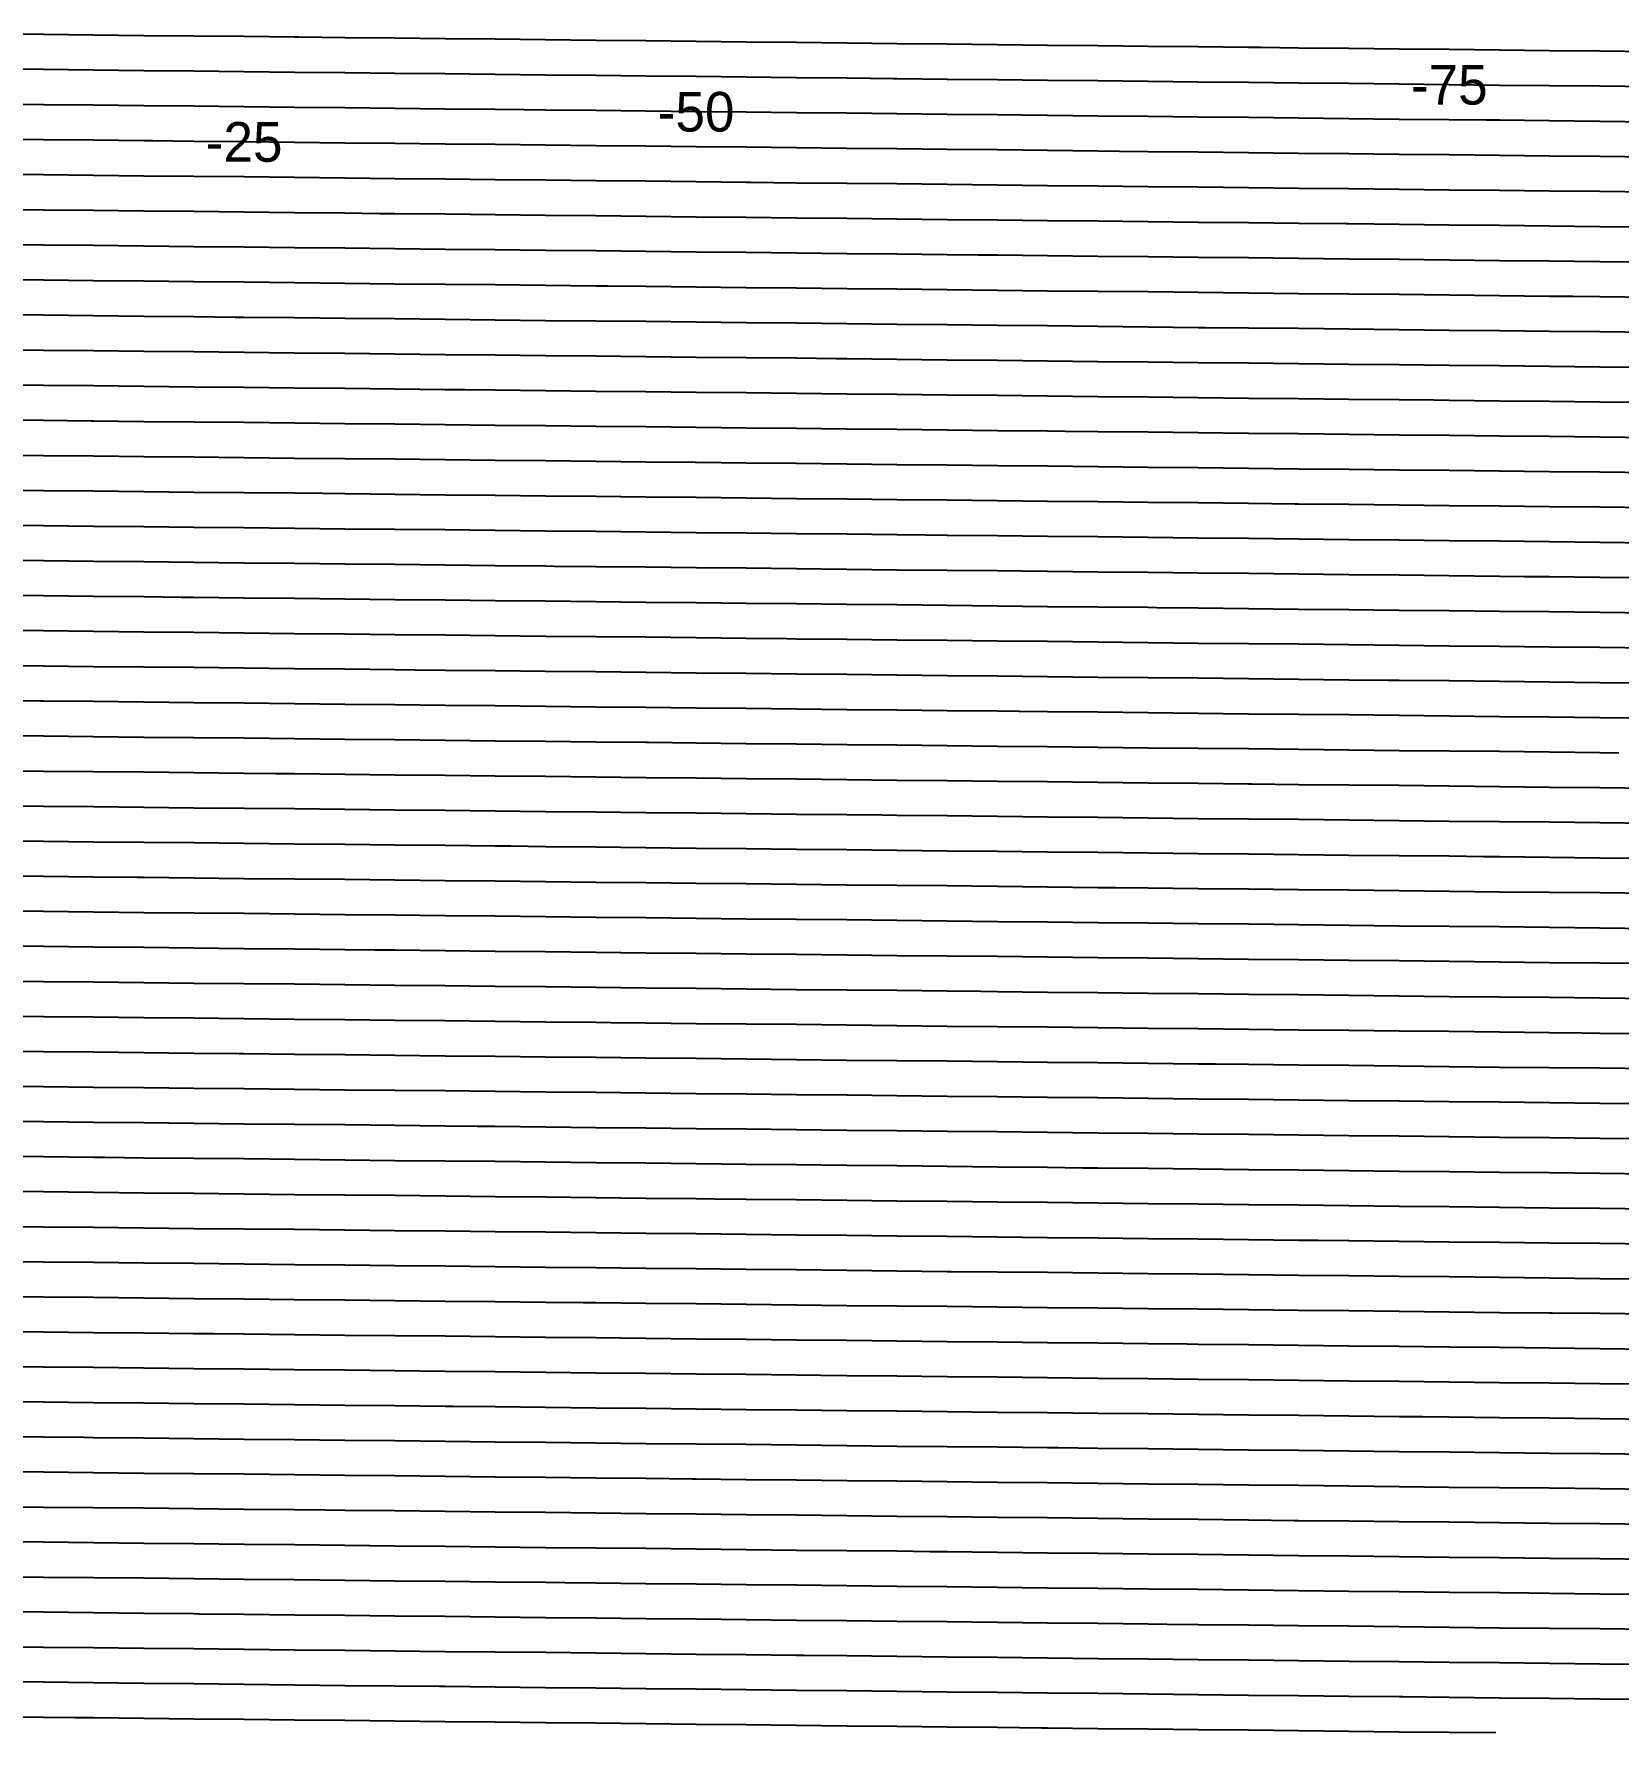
# Model space of a CAD drawing. Header units: metres. Extents: x 228 to 3387, y 52 to 162.
# Drawn here: x 2914.9 to 3014.7, y 53.2 to 160.2 of the extents above; entities that cross this region are included whole.
import ezdxf
from ezdxf.enums import TextEntityAlignment as Align

# ---------------------------------------------------------------- set-up
doc = ezdxf.new("R2010")
doc.units = ezdxf.units.M
for name, color, linetype in [('Vs_-100', 7, 'Continuous'), ('Vs_-25', 7, 'Continuous'), ('Vs_-50', 7, 'Continuous'), ('Vs_-75', 7, 'Continuous'), ('Vs_0', 7, 'Continuous'), ('Vs_100', 7, 'Continuous'), ('Vs_1000', 7, 'Continuous'), ('Vs_1025', 7, 'Continuous'), ('Vs_1050', 7, 'Continuous'), ('Vs_1075', 7, 'Continuous'), ('Vs_1100', 7, 'Continuous'), ('Vs_125', 7, 'Continuous'), ('Vs_150', 7, 'Continuous'), ('Vs_175', 7, 'Continuous'), ('Vs_200', 7, 'Continuous'), ('Vs_225', 7, 'Continuous'), ('Vs_25', 7, 'Continuous'), ('Vs_250', 7, 'Continuous'), ('Vs_275', 7, 'Continuous'), ('Vs_300', 7, 'Continuous'), ('Vs_325', 7, 'Continuous'), ('Vs_350', 7, 'Continuous'), ('Vs_375', 7, 'Continuous'), ('Vs_400', 7, 'Continuous'), ('Vs_425', 7, 'Continuous'), ('Vs_450', 7, 'Continuous'), ('Vs_475', 7, 'Continuous'), ('Vs_50', 7, 'Continuous'), ('Vs_500', 7, 'Continuous'), ('Vs_525', 7, 'Continuous'), ('Vs_550', 7, 'Continuous'), ('Vs_575', 7, 'Continuous'), ('Vs_600', 7, 'Continuous'), ('Vs_625', 7, 'Continuous'), ('Vs_650', 7, 'Continuous'), ('Vs_675', 7, 'Continuous'), ('Vs_700', 7, 'Continuous'), ('Vs_725', 7, 'Continuous'), ('Vs_75', 7, 'Continuous'), ('Vs_750', 7, 'Continuous'), ('Vs_775', 7, 'Continuous'), ('Vs_800', 7, 'Continuous'), ('Vs_825', 7, 'Continuous'), ('Vs_850', 7, 'Continuous'), ('Vs_875', 7, 'Continuous'), ('Vs_900', 7, 'Continuous'), ('Vs_925', 7, 'Continuous'), ('Vs_950', 7, 'Continuous'), ('Vs_975', 7, 'Continuous')]:
    doc.layers.add(name, color=color, linetype=linetype)

msp = doc.modelspace()

# ---------------------------------------------------------------- linework, layer by layer
at = {"layer": 'Vs_-100'}
msp.add_lwpolyline([(3016.67, 159.12), (3013.51, 159.16), (3010.35, 159.19), (3007.19, 159.22), (3004.03, 159.26), (3000.87, 159.29), (2997.7, 159.33), (2994.54, 159.36), (2992.19, 159.39), (2991.38, 159.4), (2988.22, 159.43), (2985.06, 159.46), (2981.89, 159.5), (2978.73, 159.53), (2975.57, 159.57), (2972.41, 159.6), (2969.25, 159.63), (2966.09, 159.67), (2962.92, 159.7), (2959.76, 159.74), (2956.6, 159.77), (2953.44, 159.81), (2950.28, 159.84), (2947.12, 159.87), (2943.95, 159.91), (2940.79, 159.94), (2937.63, 159.98), (2934.47, 160.01), (2931.58, 160.04), (2931.31, 160.04), (2928.14, 160.08), (2924.98, 160.11), (2921.82, 160.14), (2918.66, 160.18), (2915.5, 160.21), (2912.34, 160.25)], dxfattribs=at)
at = {"layer": 'Vs_-25'}
msp.add_lwpolyline([(3016.67, 152.49), (3013.51, 152.53), (3010.35, 152.56), (3007.19, 152.6), (3004.03, 152.63), (3000.87, 152.66), (2997.7, 152.7), (2994.54, 152.73), (2991.38, 152.77), (2988.22, 152.8), (2985.06, 152.83), (2983.26, 152.85), (2981.89, 152.87), (2978.73, 152.9), (2975.57, 152.94), (2972.41, 152.97), (2969.25, 153.01), (2966.09, 153.04), (2962.92, 153.07), (2959.76, 153.11), (2956.6, 153.14), (2953.44, 153.18), (2950.28, 153.21), (2947.12, 153.24), (2943.95, 153.28), (2940.79, 153.31), (2937.63, 153.34), (2934.47, 153.38), (2931.31, 153.41), (2928.14, 153.45), (2924.98, 153.48), (2922.36, 153.51), (2921.82, 153.51), (2918.66, 153.55), (2915.5, 153.58), (2912.34, 153.61)], dxfattribs=at)
at = {"layer": 'Vs_-50'}
msp.add_lwpolyline([(3016.67, 154.7), (3013.51, 154.74), (3010.35, 154.77), (3007.19, 154.81), (3006.36, 154.81), (3004.03, 154.84), (3000.87, 154.87), (2997.7, 154.91), (2994.54, 154.94), (2991.38, 154.98), (2988.22, 155.01), (2985.06, 155.04), (2981.89, 155.08), (2978.73, 155.11), (2975.57, 155.15), (2972.41, 155.18), (2969.25, 155.22), (2966.09, 155.25), (2962.92, 155.28), (2959.76, 155.32), (2956.6, 155.35), (2953.44, 155.39), (2950.28, 155.42), (2947.12, 155.45), (2945.77, 155.47), (2943.95, 155.49), (2940.79, 155.52), (2937.63, 155.55), (2934.47, 155.59), (2931.31, 155.62), (2928.14, 155.66), (2924.98, 155.69), (2921.82, 155.72), (2918.66, 155.76), (2915.5, 155.79), (2912.34, 155.82)], dxfattribs=at)
at = {"layer": 'Vs_-75'}
msp.add_lwpolyline([(3016.67, 156.91), (3013.51, 156.95), (3010.35, 156.98), (3007.19, 157.01), (3004.03, 157.05), (3000.87, 157.08), (2997.7, 157.12), (2994.54, 157.15), (2991.38, 157.19), (2988.22, 157.22), (2985.06, 157.25), (2981.89, 157.29), (2978.73, 157.32), (2975.57, 157.36), (2972.41, 157.39), (2969.25, 157.42), (2969.04, 157.43), (2966.09, 157.46), (2962.92, 157.49), (2959.76, 157.53), (2956.6, 157.56), (2953.44, 157.6), (2950.28, 157.63), (2947.12, 157.66), (2943.95, 157.7), (2940.79, 157.73), (2937.63, 157.76), (2934.47, 157.8), (2931.31, 157.83), (2928.14, 157.87), (2924.98, 157.9), (2921.82, 157.93), (2918.66, 157.97), (2915.5, 158), (2912.34, 158.04)], dxfattribs=at)
at = {"layer": 'Vs_0'}
msp.add_lwpolyline([(3016.67, 150.28), (3013.51, 150.32), (3010.35, 150.35), (3007.19, 150.39), (3004.03, 150.42), (3000.87, 150.45), (2997.7, 150.49), (2994.54, 150.52), (2991.38, 150.56), (2988.22, 150.59), (2985.06, 150.63), (2981.89, 150.66), (2978.73, 150.69), (2975.57, 150.73), (2972.41, 150.76), (2969.25, 150.8), (2966.09, 150.83), (2962.92, 150.86), (2960.03, 150.89), (2959.76, 150.9), (2956.6, 150.93), (2953.44, 150.97), (2950.28, 151), (2947.12, 151.03), (2943.95, 151.07), (2940.79, 151.1), (2937.63, 151.13), (2934.47, 151.17), (2931.31, 151.2), (2928.14, 151.24), (2924.98, 151.27), (2921.82, 151.3), (2918.66, 151.34), (2915.5, 151.37), (2912.34, 151.4)], dxfattribs=at)
at = {"layer": 'Vs_100'}
msp.add_lwpolyline([(3016.67, 141.45), (3013.51, 141.48), (3010.35, 141.52), (3007.19, 141.55), (3004.03, 141.58), (3000.87, 141.62), (2997.7, 141.65), (2994.54, 141.69), (2991.38, 141.72), (2988.68, 141.75), (2988.22, 141.75), (2985.06, 141.79), (2981.89, 141.82), (2978.73, 141.86), (2975.57, 141.89), (2972.41, 141.92), (2969.25, 141.96), (2966.09, 141.99), (2962.92, 142.03), (2959.76, 142.06), (2956.6, 142.09), (2953.44, 142.13), (2950.28, 142.16), (2947.12, 142.19), (2943.95, 142.23), (2940.79, 142.26), (2937.63, 142.3), (2934.47, 142.33), (2931.31, 142.36), (2928.14, 142.4), (2927.58, 142.4), (2924.98, 142.43), (2921.82, 142.46), (2918.66, 142.5), (2915.5, 142.53), (2912.34, 142.56)], dxfattribs=at)
at = {"layer": 'Vs_1000'}
msp.add_lwpolyline([(3016.67, 61.97), (3013.51, 62), (3010.35, 62.04), (3009.07, 62.05), (3007.19, 62.07), (3004.03, 62.1), (3000.87, 62.14), (2997.7, 62.17), (2994.54, 62.21), (2991.38, 62.24), (2988.22, 62.28), (2985.06, 62.31), (2981.89, 62.34), (2978.73, 62.38), (2975.57, 62.41), (2972.41, 62.45), (2969.25, 62.48), (2966.09, 62.51), (2962.92, 62.55), (2959.76, 62.58), (2956.6, 62.62), (2953.44, 62.65), (2950.28, 62.68), (2948.34, 62.7), (2947.12, 62.72), (2943.95, 62.75), (2940.79, 62.78), (2937.63, 62.82), (2934.47, 62.85), (2931.31, 62.89), (2928.14, 62.92), (2924.98, 62.95), (2921.82, 62.99), (2918.66, 63.02), (2915.5, 63.05), (2912.34, 63.09)], dxfattribs=at)
at = {"layer": 'Vs_1025'}
msp.add_lwpolyline([(3016.67, 59.76), (3013.51, 59.8), (3010.35, 59.83), (3007.19, 59.86), (3004.03, 59.9), (3000.87, 59.93), (2997.7, 59.97), (2994.54, 60), (2991.38, 60.04), (2988.22, 60.07), (2986.25, 60.09), (2985.06, 60.1), (2981.89, 60.14), (2978.73, 60.17), (2975.57, 60.21), (2972.41, 60.24), (2969.25, 60.27), (2966.09, 60.31), (2962.92, 60.34), (2959.76, 60.38), (2956.6, 60.41), (2953.44, 60.44), (2950.28, 60.48), (2947.12, 60.51), (2943.95, 60.54), (2940.79, 60.58), (2937.63, 60.61), (2934.47, 60.65), (2931.31, 60.68), (2928.14, 60.71), (2925.29, 60.74), (2924.98, 60.75), (2921.82, 60.78), (2918.66, 60.81), (2915.5, 60.85), (2912.34, 60.88)], dxfattribs=at)
at = {"layer": 'Vs_1050'}
msp.add_lwpolyline([(3016.67, 57.56), (3013.51, 57.59), (3010.35, 57.62), (3007.19, 57.66), (3004.03, 57.69), (3000.87, 57.73), (2997.7, 57.76), (2994.54, 57.79), (2991.38, 57.83), (2988.22, 57.86), (2985.06, 57.9), (2981.89, 57.93), (2978.73, 57.97), (2975.57, 58), (2972.41, 58.03), (2969.25, 58.07), (2966.09, 58.1), (2963.38, 58.13), (2962.92, 58.14), (2959.76, 58.17), (2956.6, 58.2), (2953.44, 58.24), (2950.28, 58.27), (2947.12, 58.31), (2943.95, 58.34), (2940.79, 58.37), (2937.63, 58.41), (2934.47, 58.44), (2931.31, 58.47), (2928.14, 58.51), (2924.98, 58.54), (2921.82, 58.58), (2918.66, 58.61), (2915.5, 58.64), (2912.34, 58.68)], dxfattribs=at)
at = {"layer": 'Vs_1075'}
msp.add_lwpolyline([(3016.67, 55.35), (3013.51, 55.38), (3010.35, 55.42), (3007.19, 55.45), (3004.03, 55.49), (3001.11, 55.52), (3000.87, 55.52), (2997.7, 55.55), (2994.54, 55.59), (2991.38, 55.62), (2988.22, 55.66), (2985.06, 55.69), (2981.89, 55.73), (2978.73, 55.76), (2975.57, 55.79), (2972.41, 55.83), (2969.25, 55.86), (2966.09, 55.9), (2962.92, 55.93), (2959.76, 55.96), (2956.6, 56), (2953.44, 56.03), (2950.28, 56.07), (2947.12, 56.1), (2943.95, 56.13), (2940.79, 56.17), (2940.45, 56.17), (2937.63, 56.2), (2934.47, 56.23), (2931.31, 56.27), (2928.14, 56.3), (2924.98, 56.34), (2921.82, 56.37), (2918.66, 56.4), (2915.5, 56.44), (2912.34, 56.47)], dxfattribs=at)
at = {"layer": 'Vs_1100'}
msp.add_lwpolyline([(3006.96, 53.25), (3004.03, 53.28), (3000.87, 53.31), (2997.7, 53.35), (2994.54, 53.38), (2991.38, 53.42), (2988.22, 53.45), (2985.06, 53.49), (2981.89, 53.52), (2978.73, 53.55), (2978.35, 53.56), (2975.57, 53.59), (2972.41, 53.62), (2969.25, 53.66), (2966.09, 53.69), (2962.92, 53.72), (2959.76, 53.76), (2956.6, 53.79), (2953.44, 53.83), (2950.28, 53.86), (2947.12, 53.89), (2943.95, 53.93), (2940.79, 53.96), (2937.63, 54), (2934.47, 54.03), (2931.31, 54.06), (2928.14, 54.1), (2924.98, 54.13), (2921.82, 54.16), (2918.66, 54.2), (2917.47, 54.21), (2915.5, 54.23), (2912.34, 54.27)], dxfattribs=at)
at = {"layer": 'Vs_125'}
msp.add_lwpolyline([(3016.67, 139.24), (3013.51, 139.27), (3010.35, 139.31), (3007.19, 139.34), (3004.03, 139.37), (3000.87, 139.41), (2997.7, 139.44), (2994.54, 139.48), (2991.38, 139.51), (2988.22, 139.54), (2985.06, 139.58), (2981.89, 139.61), (2978.73, 139.65), (2975.57, 139.68), (2972.41, 139.71), (2969.25, 139.75), (2966.09, 139.78), (2965.43, 139.79), (2962.92, 139.82), (2959.76, 139.85), (2956.6, 139.88), (2953.44, 139.92), (2950.28, 139.95), (2947.12, 139.98), (2943.95, 140.02), (2940.79, 140.05), (2937.63, 140.09), (2934.47, 140.12), (2931.31, 140.15), (2928.14, 140.19), (2924.98, 140.22), (2921.82, 140.25), (2918.66, 140.29), (2915.5, 140.32), (2912.34, 140.35)], dxfattribs=at)
at = {"layer": 'Vs_150'}
msp.add_lwpolyline([(3016.67, 137.03), (3013.51, 137.06), (3010.35, 137.1), (3007.19, 137.13), (3004.03, 137.17), (3003.05, 137.18), (3000.87, 137.2), (2997.7, 137.23), (2994.54, 137.27), (2991.38, 137.3), (2988.22, 137.34), (2985.06, 137.37), (2981.89, 137.4), (2978.73, 137.44), (2975.57, 137.47), (2972.41, 137.51), (2969.25, 137.54), (2966.09, 137.57), (2962.92, 137.61), (2959.76, 137.64), (2956.6, 137.67), (2953.44, 137.71), (2950.28, 137.74), (2947.12, 137.78), (2943.95, 137.81), (2942.04, 137.83), (2940.79, 137.84), (2937.63, 137.88), (2934.47, 137.91), (2931.31, 137.94), (2928.14, 137.98), (2924.98, 138.01), (2921.82, 138.04), (2918.66, 138.08), (2915.5, 138.11), (2912.34, 138.14)], dxfattribs=at)
at = {"layer": 'Vs_175'}
msp.add_lwpolyline([(3016.67, 134.82), (3013.51, 134.85), (3010.35, 134.89), (3007.19, 134.92), (3004.03, 134.96), (3000.87, 134.99), (2997.7, 135.02), (2994.54, 135.06), (2991.38, 135.09), (2988.22, 135.13), (2985.06, 135.16), (2981.89, 135.19), (2979.86, 135.22), (2978.73, 135.23), (2975.57, 135.26), (2972.41, 135.3), (2969.25, 135.33), (2966.09, 135.36), (2962.92, 135.4), (2959.76, 135.43), (2956.6, 135.46), (2953.44, 135.5), (2950.28, 135.53), (2947.12, 135.57), (2943.95, 135.6), (2940.79, 135.63), (2937.63, 135.67), (2934.47, 135.7), (2931.31, 135.73), (2928.14, 135.77), (2924.98, 135.8), (2921.82, 135.83), (2918.66, 135.87), (2918.51, 135.87), (2915.5, 135.9), (2912.34, 135.93)], dxfattribs=at)
at = {"layer": 'Vs_200'}
msp.add_lwpolyline([(3016.67, 132.61), (3013.51, 132.65), (3010.35, 132.68), (3007.19, 132.71), (3004.03, 132.75), (3000.87, 132.78), (2997.7, 132.82), (2994.54, 132.85), (2991.38, 132.88), (2988.22, 132.92), (2985.06, 132.95), (2981.89, 132.99), (2978.73, 133.02), (2975.57, 133.05), (2972.41, 133.09), (2969.25, 133.12), (2966.09, 133.15), (2962.92, 133.19), (2959.76, 133.22), (2956.6, 133.26), (2956.55, 133.26), (2953.44, 133.29), (2950.28, 133.32), (2947.12, 133.36), (2943.95, 133.39), (2940.79, 133.42), (2937.63, 133.46), (2934.47, 133.49), (2931.31, 133.52), (2928.14, 133.56), (2924.98, 133.59), (2921.82, 133.62), (2918.66, 133.66), (2915.5, 133.69), (2912.34, 133.73)], dxfattribs=at)
at = {"layer": 'Vs_225'}
msp.add_lwpolyline([(3016.67, 130.4), (3013.51, 130.44), (3010.35, 130.47), (3007.19, 130.5), (3004.03, 130.54), (3000.87, 130.57), (2997.7, 130.61), (2994.54, 130.64), (2994.32, 130.64), (2991.38, 130.67), (2988.22, 130.71), (2985.06, 130.74), (2981.89, 130.78), (2978.73, 130.81), (2975.57, 130.84), (2972.41, 130.88), (2969.25, 130.91), (2966.09, 130.95), (2962.92, 130.98), (2959.76, 131.01), (2956.6, 131.05), (2953.44, 131.08), (2950.28, 131.11), (2947.12, 131.15), (2943.95, 131.18), (2940.79, 131.21), (2937.63, 131.25), (2934.47, 131.28), (2933.09, 131.3), (2931.31, 131.32), (2928.14, 131.35), (2924.98, 131.38), (2921.82, 131.42), (2918.66, 131.45), (2915.5, 131.48), (2912.34, 131.52)], dxfattribs=at)
at = {"layer": 'Vs_25'}
msp.add_lwpolyline([(3016.67, 148.07), (3013.51, 148.11), (3010.35, 148.14), (3007.19, 148.18), (3004.03, 148.21), (3000.87, 148.25), (2997.7, 148.28), (2997.52, 148.28), (2994.54, 148.31), (2991.38, 148.35), (2988.22, 148.38), (2985.06, 148.42), (2981.89, 148.45), (2978.73, 148.48), (2975.57, 148.52), (2972.41, 148.55), (2969.25, 148.59), (2966.09, 148.62), (2962.92, 148.65), (2959.76, 148.69), (2956.6, 148.72), (2953.44, 148.76), (2950.28, 148.79), (2947.12, 148.82), (2943.95, 148.86), (2940.79, 148.89), (2937.63, 148.92), (2936.66, 148.93), (2934.47, 148.96), (2931.31, 148.99), (2928.14, 149.03), (2924.98, 149.06), (2921.82, 149.09), (2918.66, 149.13), (2915.5, 149.16), (2912.34, 149.19)], dxfattribs=at)
at = {"layer": 'Vs_250'}
msp.add_lwpolyline([(3016.67, 128.19), (3013.51, 128.23), (3010.35, 128.26), (3007.19, 128.3), (3004.03, 128.33), (3000.87, 128.36), (2997.7, 128.4), (2994.54, 128.43), (2991.38, 128.47), (2988.22, 128.5), (2985.06, 128.53), (2981.89, 128.57), (2978.73, 128.6), (2975.57, 128.64), (2972.41, 128.67), (2971.07, 128.68), (2969.25, 128.7), (2966.09, 128.74), (2962.92, 128.77), (2959.76, 128.8), (2956.6, 128.84), (2953.44, 128.87), (2950.28, 128.91), (2947.12, 128.94), (2943.95, 128.97), (2940.79, 129.01), (2937.63, 129.04), (2934.47, 129.07), (2931.31, 129.11), (2928.14, 129.14), (2924.98, 129.17), (2921.82, 129.21), (2918.66, 129.24), (2915.5, 129.27), (2912.34, 129.31)], dxfattribs=at)
at = {"layer": 'Vs_275'}
msp.add_lwpolyline([(3016.67, 125.99), (3013.51, 126.02), (3010.35, 126.05), (3008.79, 126.07), (3007.19, 126.09), (3004.03, 126.12), (3000.87, 126.16), (2997.7, 126.19), (2994.54, 126.22), (2991.38, 126.26), (2988.22, 126.29), (2985.06, 126.33), (2981.89, 126.36), (2978.73, 126.39), (2975.57, 126.43), (2972.41, 126.46), (2969.25, 126.49), (2966.09, 126.53), (2962.92, 126.56), (2959.76, 126.6), (2956.6, 126.63), (2953.44, 126.66), (2950.28, 126.7), (2947.69, 126.72), (2947.12, 126.73), (2943.95, 126.76), (2940.79, 126.8), (2937.63, 126.83), (2934.47, 126.86), (2931.31, 126.9), (2928.14, 126.93), (2924.98, 126.96), (2921.82, 127), (2918.66, 127.03), (2915.5, 127.06), (2912.34, 127.1)], dxfattribs=at)
at = {"layer": 'Vs_300'}
msp.add_lwpolyline([(3016.67, 123.78), (3013.51, 123.81), (3010.35, 123.85), (3007.19, 123.88), (3004.03, 123.91), (3000.87, 123.95), (2997.7, 123.98), (2994.54, 124.01), (2991.38, 124.05), (2988.22, 124.08), (2985.62, 124.11), (2985.06, 124.12), (2981.89, 124.15), (2978.73, 124.18), (2975.57, 124.22), (2972.41, 124.25), (2969.25, 124.29), (2966.09, 124.32), (2962.92, 124.35), (2959.76, 124.39), (2956.6, 124.42), (2953.44, 124.45), (2950.28, 124.49), (2947.12, 124.52), (2943.95, 124.55), (2940.79, 124.59), (2937.63, 124.62), (2934.47, 124.66), (2931.31, 124.69), (2928.14, 124.72), (2924.98, 124.76), (2924.17, 124.76), (2921.82, 124.79), (2918.66, 124.82), (2915.5, 124.86), (2912.34, 124.89)], dxfattribs=at)
at = {"layer": 'Vs_325'}
msp.add_lwpolyline([(3016.67, 121.57), (3013.51, 121.6), (3010.35, 121.64), (3007.19, 121.67), (3004.03, 121.7), (3000.87, 121.74), (2997.7, 121.77), (2994.54, 121.81), (2991.38, 121.84), (2988.22, 121.87), (2985.06, 121.91), (2981.89, 121.94), (2978.73, 121.98), (2975.57, 122.01), (2972.41, 122.04), (2969.25, 122.08), (2966.09, 122.11), (2962.92, 122.14), (2962.32, 122.15), (2959.76, 122.18), (2956.6, 122.21), (2953.44, 122.25), (2950.28, 122.28), (2947.12, 122.31), (2943.95, 122.35), (2940.79, 122.38), (2937.63, 122.41), (2934.47, 122.45), (2931.31, 122.48), (2928.14, 122.51), (2924.98, 122.55), (2921.82, 122.58), (2918.66, 122.61), (2915.5, 122.65), (2912.34, 122.68)], dxfattribs=at)
at = {"layer": 'Vs_350'}
msp.add_lwpolyline([(3016.67, 119.36), (3013.51, 119.39), (3010.35, 119.43), (3007.19, 119.46), (3004.03, 119.5), (3000.87, 119.53), (3000.16, 119.54), (2997.7, 119.56), (2994.54, 119.6), (2991.38, 119.63), (2988.22, 119.67), (2985.06, 119.7), (2981.89, 119.73), (2978.73, 119.77), (2975.57, 119.8), (2972.41, 119.83), (2969.25, 119.87), (2966.09, 119.9), (2962.92, 119.94), (2959.76, 119.97), (2956.6, 120), (2953.44, 120.04), (2950.28, 120.07), (2947.12, 120.1), (2943.95, 120.14), (2940.79, 120.17), (2938.88, 120.19), (2937.63, 120.2), (2934.47, 120.24), (2931.31, 120.27), (2928.14, 120.3), (2924.98, 120.34), (2921.82, 120.37), (2918.66, 120.4), (2915.5, 120.44), (2912.34, 120.47)], dxfattribs=at)
at = {"layer": 'Vs_375'}
msp.add_lwpolyline([(3016.67, 117.15), (3013.51, 117.19), (3010.35, 117.22), (3007.19, 117.25), (3004.03, 117.29), (3000.87, 117.32), (2997.7, 117.36), (2994.54, 117.39), (2991.38, 117.42), (2988.22, 117.46), (2985.06, 117.49), (2981.89, 117.53), (2978.73, 117.56), (2976.95, 117.58), (2975.57, 117.59), (2972.41, 117.63), (2969.25, 117.66), (2966.09, 117.69), (2962.92, 117.73), (2959.76, 117.76), (2956.6, 117.79), (2953.44, 117.83), (2950.28, 117.86), (2947.12, 117.9), (2943.95, 117.93), (2940.79, 117.96), (2937.63, 118), (2934.47, 118.03), (2931.31, 118.06), (2928.14, 118.1), (2924.98, 118.13), (2921.82, 118.16), (2918.66, 118.2), (2915.5, 118.23), (2915.31, 118.23), (2912.34, 118.26)], dxfattribs=at)
at = {"layer": 'Vs_400'}
msp.add_lwpolyline([(3014.7, 114.96), (3013.51, 114.98), (3010.35, 115.01), (3007.19, 115.05), (3004.03, 115.08), (3000.87, 115.11), (2997.7, 115.15), (2994.54, 115.18), (2991.38, 115.22), (2988.22, 115.25), (2985.06, 115.28), (2981.89, 115.32), (2978.73, 115.35), (2975.57, 115.38), (2972.41, 115.42), (2969.25, 115.45), (2966.09, 115.49), (2962.92, 115.52), (2959.76, 115.55), (2956.6, 115.59), (2953.6, 115.62), (2953.44, 115.62), (2950.28, 115.65), (2947.12, 115.69), (2943.95, 115.72), (2940.79, 115.75), (2937.63, 115.79), (2934.47, 115.82), (2931.31, 115.85), (2928.14, 115.89), (2924.98, 115.92), (2921.82, 115.95), (2918.66, 115.99), (2915.5, 116.02), (2912.34, 116.05)], dxfattribs=at)
at = {"layer": 'Vs_425'}
msp.add_lwpolyline([(3016.67, 112.74), (3013.51, 112.77), (3010.35, 112.8), (3007.19, 112.84), (3004.03, 112.87), (3000.87, 112.91), (2997.7, 112.94), (2994.54, 112.97), (2991.57, 113.01), (2991.38, 113.01), (2988.22, 113.04), (2985.06, 113.07), (2981.89, 113.11), (2978.73, 113.14), (2975.57, 113.18), (2972.41, 113.21), (2969.25, 113.24), (2966.09, 113.28), (2962.92, 113.31), (2959.76, 113.34), (2956.6, 113.38), (2953.44, 113.41), (2950.28, 113.45), (2947.12, 113.48), (2943.95, 113.51), (2940.79, 113.55), (2937.63, 113.58), (2934.47, 113.61), (2931.31, 113.65), (2930.13, 113.66), (2928.14, 113.68), (2924.98, 113.71), (2921.82, 113.75), (2918.66, 113.78), (2915.5, 113.81), (2912.34, 113.85)], dxfattribs=at)
at = {"layer": 'Vs_450'}
msp.add_lwpolyline([(3016.67, 110.53), (3013.51, 110.56), (3010.35, 110.6), (3007.19, 110.63), (3004.03, 110.66), (3000.87, 110.7), (2997.7, 110.73), (2994.54, 110.77), (2991.38, 110.8), (2988.22, 110.83), (2985.06, 110.87), (2981.89, 110.9), (2978.73, 110.93), (2975.57, 110.97), (2972.41, 111), (2969.25, 111.04), (2968.32, 111.05), (2966.09, 111.07), (2962.92, 111.1), (2959.76, 111.14), (2956.6, 111.17), (2953.44, 111.2), (2950.28, 111.24), (2947.12, 111.27), (2943.95, 111.3), (2940.79, 111.34), (2937.63, 111.37), (2934.47, 111.4), (2931.31, 111.44), (2928.14, 111.47), (2924.98, 111.5), (2921.82, 111.54), (2918.66, 111.57), (2915.5, 111.6), (2912.34, 111.64)], dxfattribs=at)
at = {"layer": 'Vs_475'}
msp.add_lwpolyline([(3016.67, 108.32), (3013.51, 108.35), (3010.35, 108.39), (3007.19, 108.42), (3006.19, 108.43), (3004.03, 108.46), (3000.87, 108.49), (2997.7, 108.52), (2994.54, 108.56), (2991.38, 108.59), (2988.22, 108.62), (2985.06, 108.66), (2981.89, 108.69), (2978.73, 108.73), (2975.57, 108.76), (2972.41, 108.79), (2969.25, 108.83), (2966.09, 108.86), (2962.92, 108.89), (2959.76, 108.93), (2956.6, 108.96), (2953.44, 109), (2950.28, 109.03), (2947.12, 109.06), (2944.94, 109.09), (2943.95, 109.1), (2940.79, 109.13), (2937.63, 109.16), (2934.47, 109.2), (2931.31, 109.23), (2928.14, 109.26), (2924.98, 109.3), (2921.82, 109.33), (2918.66, 109.36), (2915.5, 109.4), (2912.34, 109.43)], dxfattribs=at)
at = {"layer": 'Vs_50'}
msp.add_lwpolyline([(3016.67, 145.87), (3013.51, 145.9), (3010.35, 145.93), (3007.19, 145.97), (3004.03, 146), (3000.87, 146.04), (2997.7, 146.07), (2994.54, 146.1), (2991.38, 146.14), (2988.22, 146.17), (2985.06, 146.21), (2981.89, 146.24), (2978.73, 146.27), (2975.57, 146.31), (2974.34, 146.32), (2972.41, 146.34), (2969.25, 146.38), (2966.09, 146.41), (2962.92, 146.44), (2959.76, 146.48), (2956.6, 146.51), (2953.44, 146.55), (2950.28, 146.58), (2947.12, 146.61), (2943.95, 146.65), (2940.79, 146.68), (2937.63, 146.71), (2934.47, 146.75), (2931.31, 146.78), (2928.14, 146.82), (2924.98, 146.85), (2921.82, 146.88), (2918.66, 146.92), (2915.5, 146.95), (2913.16, 146.97)], dxfattribs=at)
at = {"layer": 'Vs_500'}
msp.add_lwpolyline([(3016.67, 106.11), (3013.51, 106.15), (3010.35, 106.18), (3007.19, 106.21), (3004.03, 106.25), (3000.87, 106.28), (2997.7, 106.32), (2994.54, 106.35), (2991.38, 106.38), (2988.22, 106.42), (2985.06, 106.45), (2983.03, 106.47), (2981.89, 106.48), (2978.73, 106.52), (2975.57, 106.55), (2972.41, 106.59), (2969.25, 106.62), (2966.09, 106.65), (2962.92, 106.69), (2959.76, 106.72), (2956.6, 106.75), (2953.44, 106.79), (2950.28, 106.82), (2947.12, 106.85), (2943.95, 106.89), (2940.79, 106.92), (2937.63, 106.95), (2934.47, 106.99), (2931.31, 107.02), (2928.14, 107.05), (2924.98, 107.09), (2921.82, 107.12), (2921.43, 107.13), (2918.66, 107.15), (2915.5, 107.19), (2912.34, 107.22)], dxfattribs=at)
at = {"layer": 'Vs_525'}
msp.add_lwpolyline([(3016.67, 103.9), (3013.51, 103.94), (3010.35, 103.97), (3007.19, 104.01), (3004.03, 104.04), (3000.87, 104.07), (2997.7, 104.11), (2994.54, 104.14), (2991.38, 104.18), (2988.22, 104.21), (2985.06, 104.24), (2981.89, 104.28), (2978.73, 104.31), (2975.57, 104.34), (2972.41, 104.38), (2969.25, 104.41), (2966.09, 104.45), (2962.92, 104.48), (2959.76, 104.51), (2959.75, 104.51), (2956.6, 104.55), (2953.44, 104.58), (2950.28, 104.61), (2947.12, 104.65), (2943.95, 104.68), (2940.79, 104.71), (2937.63, 104.75), (2934.47, 104.78), (2931.31, 104.81), (2928.14, 104.85), (2924.98, 104.88), (2921.82, 104.91), (2918.66, 104.95), (2915.5, 104.98), (2912.34, 105.01)], dxfattribs=at)
at = {"layer": 'Vs_550'}
msp.add_lwpolyline([(3016.67, 101.7), (3013.51, 101.73), (3010.35, 101.76), (3007.19, 101.8), (3004.03, 101.83), (3000.87, 101.87), (2997.72, 101.9), (2997.7, 101.9), (2994.54, 101.93), (2991.38, 101.97), (2988.22, 102), (2985.06, 102.04), (2981.89, 102.07), (2978.73, 102.1), (2975.57, 102.14), (2972.41, 102.17), (2969.25, 102.2), (2966.09, 102.24), (2962.92, 102.27), (2959.76, 102.3), (2956.6, 102.34), (2953.44, 102.37), (2950.28, 102.41), (2947.12, 102.44), (2943.95, 102.47), (2940.79, 102.51), (2937.63, 102.54), (2936.35, 102.55), (2934.47, 102.57), (2931.31, 102.61), (2928.14, 102.64), (2924.98, 102.67), (2921.82, 102.71), (2918.66, 102.74), (2915.5, 102.77), (2912.34, 102.81)], dxfattribs=at)
at = {"layer": 'Vs_575'}
msp.add_lwpolyline([(3016.67, 99.49), (3013.51, 99.52), (3010.35, 99.56), (3007.19, 99.59), (3004.03, 99.62), (3000.87, 99.66), (2997.7, 99.69), (2994.54, 99.73), (2991.38, 99.76), (2988.22, 99.79), (2985.06, 99.83), (2981.89, 99.86), (2978.73, 99.89), (2975.57, 99.93), (2974.54, 99.94), (2972.41, 99.96), (2969.25, 100), (2966.09, 100.03), (2962.92, 100.06), (2959.76, 100.1), (2956.6, 100.13), (2953.44, 100.16), (2950.28, 100.2), (2947.12, 100.23), (2943.95, 100.26), (2940.79, 100.3), (2937.63, 100.33), (2934.47, 100.36), (2931.31, 100.4), (2928.14, 100.43), (2924.98, 100.46), (2921.82, 100.5), (2918.66, 100.53), (2915.5, 100.56), (2912.81, 100.59)], dxfattribs=at)
at = {"layer": 'Vs_600'}
msp.add_lwpolyline([(3016.67, 97.28), (3013.51, 97.31), (3012.38, 97.33), (3010.35, 97.35), (3007.19, 97.38), (3004.03, 97.42), (3000.87, 97.45), (2997.7, 97.48), (2994.54, 97.52), (2991.38, 97.55), (2988.22, 97.59), (2985.06, 97.62), (2981.89, 97.65), (2978.73, 97.69), (2975.57, 97.72), (2972.41, 97.75), (2969.25, 97.79), (2966.09, 97.82), (2962.92, 97.86), (2959.76, 97.89), (2956.6, 97.92), (2953.44, 97.96), (2951.24, 97.98), (2950.28, 97.99), (2947.12, 98.02), (2943.95, 98.06), (2940.79, 98.09), (2937.63, 98.12), (2934.47, 98.16), (2931.31, 98.19), (2928.14, 98.22), (2924.98, 98.26), (2921.82, 98.29), (2918.66, 98.32), (2915.5, 98.36), (2912.34, 98.39)], dxfattribs=at)
at = {"layer": 'Vs_625'}
msp.add_lwpolyline([(3016.67, 95.07), (3013.51, 95.11), (3010.35, 95.14), (3007.19, 95.17), (3004.03, 95.21), (3000.87, 95.24), (2997.7, 95.28), (2994.54, 95.31), (2991.38, 95.34), (2989.3, 95.37), (2988.22, 95.38), (2985.06, 95.41), (2981.89, 95.45), (2978.73, 95.48), (2975.57, 95.51), (2972.41, 95.55), (2969.25, 95.58), (2966.09, 95.61), (2962.92, 95.65), (2959.76, 95.68), (2956.6, 95.72), (2953.44, 95.75), (2950.28, 95.78), (2947.12, 95.82), (2943.95, 95.85), (2940.79, 95.88), (2937.63, 95.92), (2934.47, 95.95), (2931.31, 95.98), (2928.14, 96.02), (2927.83, 96.02), (2924.98, 96.05), (2921.82, 96.08), (2918.66, 96.12), (2915.5, 96.15), (2912.34, 96.18)], dxfattribs=at)
at = {"layer": 'Vs_650'}
msp.add_lwpolyline([(3016.67, 92.87), (3013.51, 92.9), (3010.35, 92.93), (3007.19, 92.97), (3004.03, 93), (3000.87, 93.04), (2997.7, 93.07), (2994.54, 93.1), (2991.38, 93.14), (2988.22, 93.17), (2985.06, 93.2), (2981.89, 93.24), (2978.73, 93.27), (2975.57, 93.31), (2972.41, 93.34), (2969.25, 93.37), (2966.11, 93.41), (2966.09, 93.41), (2962.92, 93.44), (2959.76, 93.47), (2956.6, 93.51), (2953.44, 93.54), (2950.28, 93.58), (2947.12, 93.61), (2943.95, 93.64), (2940.79, 93.68), (2937.63, 93.71), (2934.47, 93.74), (2931.31, 93.78), (2928.14, 93.81), (2924.98, 93.84), (2921.82, 93.88), (2918.66, 93.91), (2915.5, 93.94), (2912.34, 93.98)], dxfattribs=at)
at = {"layer": 'Vs_675'}
msp.add_lwpolyline([(3016.67, 90.66), (3013.51, 90.69), (3010.35, 90.73), (3007.19, 90.76), (3004.03, 90.79), (3004.03, 90.79), (3000.87, 90.83), (2997.7, 90.86), (2994.54, 90.9), (2991.38, 90.93), (2988.22, 90.96), (2985.06, 91), (2981.89, 91.03), (2978.73, 91.07), (2975.57, 91.1), (2972.41, 91.13), (2969.25, 91.17), (2966.09, 91.2), (2962.92, 91.23), (2959.76, 91.27), (2956.6, 91.3), (2953.44, 91.33), (2950.28, 91.37), (2947.12, 91.4), (2943.95, 91.44), (2942.81, 91.45), (2940.79, 91.47), (2937.63, 91.5), (2934.47, 91.54), (2931.31, 91.57), (2928.14, 91.6), (2924.98, 91.64), (2921.82, 91.67), (2918.66, 91.7), (2915.5, 91.74), (2912.34, 91.77)], dxfattribs=at)
at = {"layer": 'Vs_700'}
msp.add_lwpolyline([(3016.67, 88.45), (3013.51, 88.48), (3010.35, 88.52), (3007.19, 88.55), (3004.03, 88.59), (3000.87, 88.62), (2997.7, 88.65), (2994.54, 88.69), (2991.38, 88.72), (2988.22, 88.76), (2985.06, 88.79), (2981.89, 88.82), (2980.95, 88.83), (2978.73, 88.86), (2975.57, 88.89), (2972.41, 88.93), (2969.25, 88.96), (2966.09, 88.99), (2962.92, 89.03), (2959.76, 89.06), (2956.6, 89.09), (2953.44, 89.13), (2950.28, 89.16), (2947.12, 89.19), (2943.95, 89.23), (2940.79, 89.26), (2937.63, 89.29), (2934.47, 89.33), (2931.31, 89.36), (2928.14, 89.4), (2924.98, 89.43), (2921.82, 89.46), (2919.39, 89.49), (2918.66, 89.5), (2915.5, 89.53), (2912.34, 89.56)], dxfattribs=at)
at = {"layer": 'Vs_725'}
msp.add_lwpolyline([(3016.67, 86.24), (3013.51, 86.28), (3010.35, 86.31), (3007.19, 86.35), (3004.03, 86.38), (3000.87, 86.41), (2997.7, 86.45), (2994.54, 86.48), (2991.38, 86.52), (2988.22, 86.55), (2985.06, 86.58), (2981.89, 86.62), (2978.73, 86.65), (2975.57, 86.68), (2972.41, 86.72), (2969.25, 86.75), (2966.09, 86.79), (2962.92, 86.82), (2959.76, 86.85), (2957.76, 86.87), (2956.6, 86.89), (2953.44, 86.92), (2950.28, 86.95), (2947.12, 86.99), (2943.95, 87.02), (2940.79, 87.05), (2937.63, 87.09), (2934.47, 87.12), (2931.31, 87.15), (2928.14, 87.19), (2924.98, 87.22), (2921.82, 87.25), (2918.66, 87.29), (2915.5, 87.32), (2912.34, 87.35)], dxfattribs=at)
at = {"layer": 'Vs_75'}
msp.add_lwpolyline([(3016.67, 143.66), (3013.51, 143.69), (3011.81, 143.71), (3010.35, 143.72), (3007.19, 143.76), (3004.03, 143.79), (3000.87, 143.83), (2997.7, 143.86), (2994.54, 143.89), (2991.38, 143.93), (2988.22, 143.96), (2985.06, 144), (2981.89, 144.03), (2978.73, 144.06), (2975.57, 144.1), (2972.41, 144.13), (2969.25, 144.17), (2966.09, 144.2), (2962.92, 144.23), (2959.76, 144.27), (2956.6, 144.3), (2953.44, 144.34), (2951.02, 144.36), (2950.28, 144.37), (2947.12, 144.4), (2943.95, 144.44), (2940.79, 144.47), (2937.63, 144.5), (2934.47, 144.54), (2931.31, 144.57), (2928.14, 144.61), (2924.98, 144.64), (2921.82, 144.67), (2918.66, 144.71), (2915.5, 144.74), (2912.34, 144.77)], dxfattribs=at)
at = {"layer": 'Vs_750'}
msp.add_lwpolyline([(3016.67, 84.04), (3013.51, 84.07), (3010.35, 84.1), (3007.19, 84.14), (3004.03, 84.17), (3000.87, 84.21), (2997.7, 84.24), (2995.75, 84.26), (2994.54, 84.27), (2991.38, 84.31), (2988.22, 84.34), (2985.06, 84.38), (2981.89, 84.41), (2978.73, 84.44), (2975.57, 84.48), (2972.41, 84.51), (2969.25, 84.54), (2966.09, 84.58), (2962.92, 84.61), (2959.76, 84.65), (2956.6, 84.68), (2953.44, 84.71), (2950.28, 84.75), (2947.12, 84.78), (2943.95, 84.81), (2940.79, 84.85), (2937.63, 84.88), (2934.47, 84.91), (2934.46, 84.91), (2931.31, 84.95), (2928.14, 84.98), (2924.98, 85.01), (2921.82, 85.05), (2918.66, 85.08), (2915.5, 85.11), (2912.34, 85.15)], dxfattribs=at)
at = {"layer": 'Vs_775'}
msp.add_lwpolyline([(3016.67, 81.83), (3013.51, 81.86), (3010.35, 81.9), (3007.19, 81.93), (3004.03, 81.97), (3000.87, 82), (2997.7, 82.03), (2994.54, 82.07), (2991.38, 82.1), (2988.22, 82.14), (2985.06, 82.17), (2981.89, 82.2), (2978.73, 82.24), (2975.57, 82.27), (2972.67, 82.3), (2972.41, 82.3), (2969.25, 82.34), (2966.09, 82.37), (2962.92, 82.41), (2959.76, 82.44), (2956.6, 82.47), (2953.44, 82.51), (2950.28, 82.54), (2947.12, 82.57), (2943.95, 82.61), (2940.79, 82.64), (2937.63, 82.67), (2934.47, 82.71), (2931.31, 82.74), (2928.14, 82.77), (2924.98, 82.81), (2921.82, 82.84), (2918.66, 82.87), (2915.5, 82.91), (2912.34, 82.94)], dxfattribs=at)
at = {"layer": 'Vs_800'}
msp.add_lwpolyline([(3016.67, 79.62), (3013.51, 79.66), (3010.5, 79.69), (3010.35, 79.69), (3007.19, 79.72), (3004.03, 79.76), (3000.87, 79.79), (2997.7, 79.83), (2994.54, 79.86), (2991.38, 79.89), (2988.22, 79.93), (2985.06, 79.96), (2981.89, 80), (2978.73, 80.03), (2975.57, 80.06), (2972.41, 80.1), (2969.25, 80.13), (2966.09, 80.16), (2962.92, 80.2), (2959.76, 80.23), (2956.6, 80.27), (2953.44, 80.3), (2950.28, 80.33), (2949.49, 80.34), (2947.12, 80.37), (2943.95, 80.4), (2940.79, 80.43), (2937.63, 80.47), (2934.47, 80.5), (2931.31, 80.53), (2928.14, 80.57), (2924.98, 80.6), (2921.82, 80.63), (2918.66, 80.67), (2915.5, 80.7), (2912.34, 80.73)], dxfattribs=at)
at = {"layer": 'Vs_825'}
msp.add_lwpolyline([(3016.67, 77.41), (3013.51, 77.45), (3010.35, 77.48), (3007.19, 77.52), (3004.03, 77.55), (3000.87, 77.59), (2997.7, 77.62), (2994.54, 77.65), (2991.38, 77.69), (2988.22, 77.72), (2987.53, 77.73), (2985.06, 77.76), (2981.89, 77.79), (2978.73, 77.82), (2975.57, 77.86), (2972.41, 77.89), (2969.25, 77.92), (2966.09, 77.96), (2962.92, 77.99), (2959.76, 78.03), (2956.6, 78.06), (2953.44, 78.09), (2950.28, 78.13), (2947.12, 78.16), (2943.95, 78.19), (2940.79, 78.23), (2937.63, 78.26), (2934.47, 78.29), (2931.31, 78.33), (2928.14, 78.36), (2926.21, 78.38), (2924.98, 78.39), (2921.82, 78.43), (2918.66, 78.46), (2915.5, 78.5), (2912.34, 78.53)], dxfattribs=at)
at = {"layer": 'Vs_850'}
msp.add_lwpolyline([(3016.67, 75.21), (3013.51, 75.24), (3010.35, 75.28), (3007.19, 75.31), (3004.03, 75.34), (3000.87, 75.38), (2997.7, 75.41), (2994.54, 75.45), (2991.38, 75.48), (2988.22, 75.51), (2985.06, 75.55), (2981.89, 75.58), (2978.73, 75.62), (2975.57, 75.65), (2972.41, 75.68), (2969.25, 75.72), (2966.09, 75.75), (2964.46, 75.77), (2962.92, 75.79), (2959.76, 75.82), (2956.6, 75.85), (2953.44, 75.89), (2950.28, 75.92), (2947.12, 75.95), (2943.95, 75.99), (2940.79, 76.02), (2937.63, 76.05), (2934.47, 76.09), (2931.31, 76.12), (2928.14, 76.16), (2924.98, 76.19), (2921.82, 76.22), (2918.66, 76.26), (2915.5, 76.29), (2912.34, 76.32)], dxfattribs=at)
at = {"layer": 'Vs_875'}
msp.add_lwpolyline([(3016.67, 73), (3013.51, 73.04), (3010.35, 73.07), (3007.19, 73.1), (3004.03, 73.14), (3002.34, 73.16), (3000.87, 73.17), (2997.7, 73.21), (2994.54, 73.24), (2991.38, 73.27), (2988.22, 73.31), (2985.06, 73.34), (2981.89, 73.38), (2978.73, 73.41), (2975.57, 73.44), (2972.41, 73.48), (2969.25, 73.51), (2966.09, 73.54), (2962.92, 73.58), (2959.76, 73.61), (2956.6, 73.65), (2953.44, 73.68), (2950.28, 73.71), (2947.12, 73.75), (2943.95, 73.78), (2941.31, 73.81), (2940.79, 73.81), (2937.63, 73.85), (2934.47, 73.88), (2931.31, 73.92), (2928.14, 73.95), (2924.98, 73.98), (2921.82, 74.02), (2918.66, 74.05), (2915.5, 74.08), (2912.34, 74.12)], dxfattribs=at)
at = {"layer": 'Vs_900'}
msp.add_lwpolyline([(3016.67, 70.79), (3013.51, 70.83), (3010.35, 70.86), (3007.19, 70.9), (3004.03, 70.93), (3000.87, 70.96), (2997.7, 71), (2994.54, 71.03), (2991.38, 71.07), (2988.22, 71.1), (2985.06, 71.14), (2981.89, 71.17), (2979.39, 71.2), (2978.73, 71.2), (2975.57, 71.24), (2972.41, 71.27), (2969.25, 71.3), (2966.09, 71.34), (2962.92, 71.37), (2959.76, 71.41), (2956.6, 71.44), (2953.44, 71.47), (2950.28, 71.51), (2947.12, 71.54), (2943.95, 71.57), (2940.79, 71.61), (2937.63, 71.64), (2934.47, 71.68), (2931.31, 71.71), (2928.14, 71.74), (2924.98, 71.78), (2921.82, 71.81), (2918.66, 71.84), (2918.07, 71.85), (2915.5, 71.88), (2912.34, 71.91)], dxfattribs=at)
at = {"layer": 'Vs_925'}
msp.add_lwpolyline([(3016.67, 68.59), (3013.51, 68.62), (3010.35, 68.66), (3007.19, 68.69), (3004.03, 68.72), (3000.87, 68.76), (2997.7, 68.79), (2994.54, 68.83), (2991.38, 68.86), (2988.22, 68.89), (2985.06, 68.93), (2981.89, 68.96), (2978.73, 69), (2975.57, 69.03), (2972.41, 69.06), (2969.25, 69.1), (2966.09, 69.13), (2962.92, 69.17), (2959.76, 69.2), (2956.6, 69.23), (2956.35, 69.24), (2953.44, 69.27), (2950.28, 69.3), (2947.12, 69.33), (2943.95, 69.37), (2940.79, 69.4), (2937.63, 69.44), (2934.47, 69.47), (2931.31, 69.5), (2928.14, 69.54), (2924.98, 69.57), (2921.82, 69.6), (2918.66, 69.64), (2915.5, 69.67), (2912.34, 69.7)], dxfattribs=at)
at = {"layer": 'Vs_950'}
msp.add_lwpolyline([(3016.67, 66.38), (3013.51, 66.42), (3010.35, 66.45), (3007.19, 66.48), (3004.03, 66.52), (3000.87, 66.55), (2997.7, 66.59), (2994.54, 66.62), (2994.26, 66.62), (2991.38, 66.65), (2988.22, 66.69), (2985.06, 66.72), (2981.89, 66.76), (2978.73, 66.79), (2975.57, 66.82), (2972.41, 66.86), (2969.25, 66.89), (2966.09, 66.93), (2962.92, 66.96), (2959.76, 66.99), (2956.6, 67.03), (2953.44, 67.06), (2950.28, 67.09), (2947.12, 67.13), (2943.95, 67.16), (2940.79, 67.2), (2937.63, 67.23), (2934.47, 67.26), (2933.24, 67.28), (2931.31, 67.3), (2928.14, 67.33), (2924.98, 67.36), (2921.82, 67.4), (2918.66, 67.43), (2915.5, 67.46), (2912.34, 67.5)], dxfattribs=at)
at = {"layer": 'Vs_975'}
msp.add_lwpolyline([(3016.67, 64.17), (3013.51, 64.21), (3010.35, 64.24), (3007.19, 64.28), (3004.03, 64.31), (3000.87, 64.35), (2997.7, 64.38), (2994.54, 64.41), (2991.38, 64.45), (2988.22, 64.48), (2985.06, 64.52), (2981.89, 64.55), (2978.73, 64.58), (2975.57, 64.62), (2972.41, 64.65), (2971.34, 64.66), (2969.25, 64.69), (2966.09, 64.72), (2962.92, 64.75), (2959.76, 64.79), (2956.6, 64.82), (2953.44, 64.86), (2950.28, 64.89), (2947.12, 64.92), (2943.95, 64.96), (2940.79, 64.99), (2937.63, 65.02), (2934.47, 65.06), (2931.31, 65.09), (2928.14, 65.12), (2924.98, 65.16), (2921.82, 65.19), (2918.66, 65.23), (2915.5, 65.26), (2912.34, 65.29)], dxfattribs=at)

# ---------------------------------------------------------------- texts
at = {"layer": 'Vs_-25'}
msp.add_text('-25', height=2.5, dxfattribs=at).set_placement((2928.14, 153.45), align=Align.MIDDLE_CENTER)
at = {"layer": 'Vs_-50'}
msp.add_text('-50', height=2.5, dxfattribs=at).set_placement((2956.6, 155.35), align=Align.MIDDLE_CENTER)
at = {"layer": 'Vs_-75'}
msp.add_text('-75', height=2.5, dxfattribs=at).set_placement((3004.03, 157.05), align=Align.MIDDLE_CENTER)

doc.saveas('drawing.dxf')
